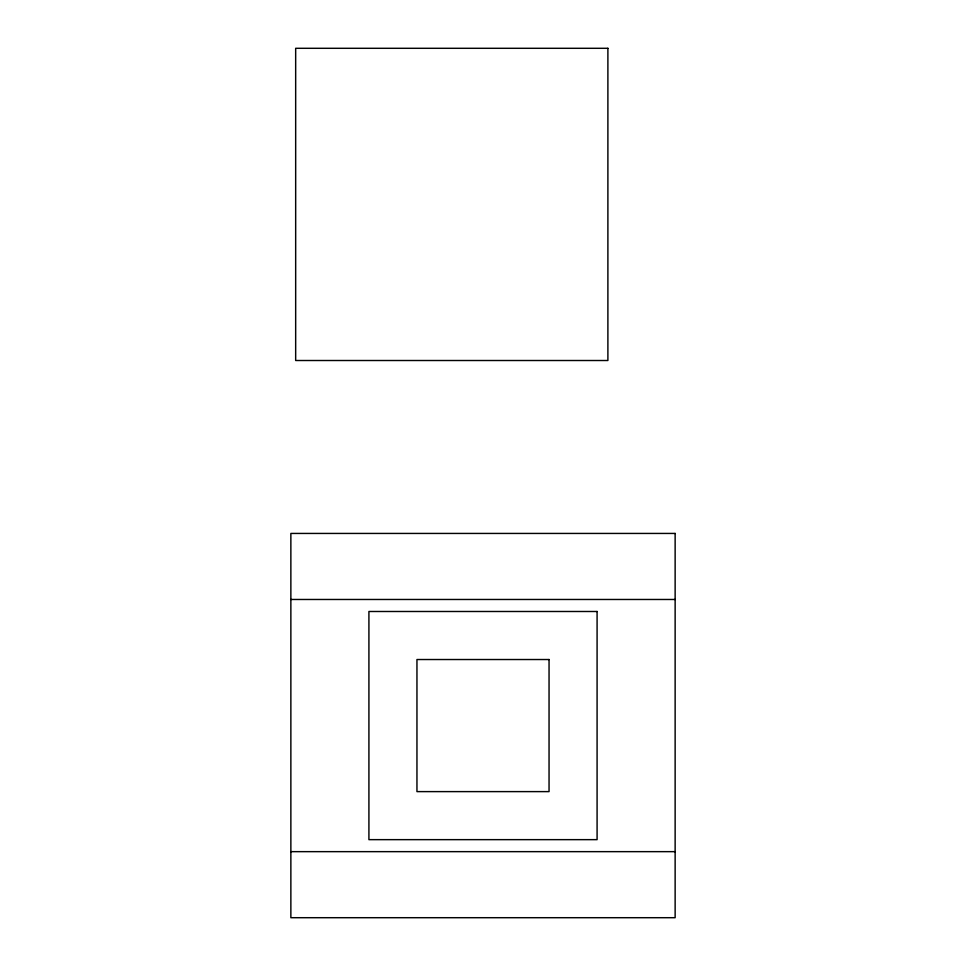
<?xml version="1.0" encoding="UTF-8"?>
<svg xmlns="http://www.w3.org/2000/svg" width="966" height="966" viewBox="0 0 966 966"><rect width="100%" height="100%" fill="white"/><g stroke="black" fill="none" stroke-linecap="round" stroke-linejoin="round"><path stroke-width="1.45" d="M290.863 599.475L675.137 599.475M290.863 851.65L675.137 851.65M607.892 48.3L295.668 48.3L295.668 360.511L607.892 360.511L607.892 48.3M675.137 533.437L290.863 533.437L290.863 917.7L675.137 917.7L675.137 533.437M597.085 611.49L368.915 611.49L368.915 839.647L597.085 839.647L597.085 611.49M549.05 659.524L416.95 659.524L416.95 791.613L549.05 791.613L549.05 659.524"/></g></svg>
